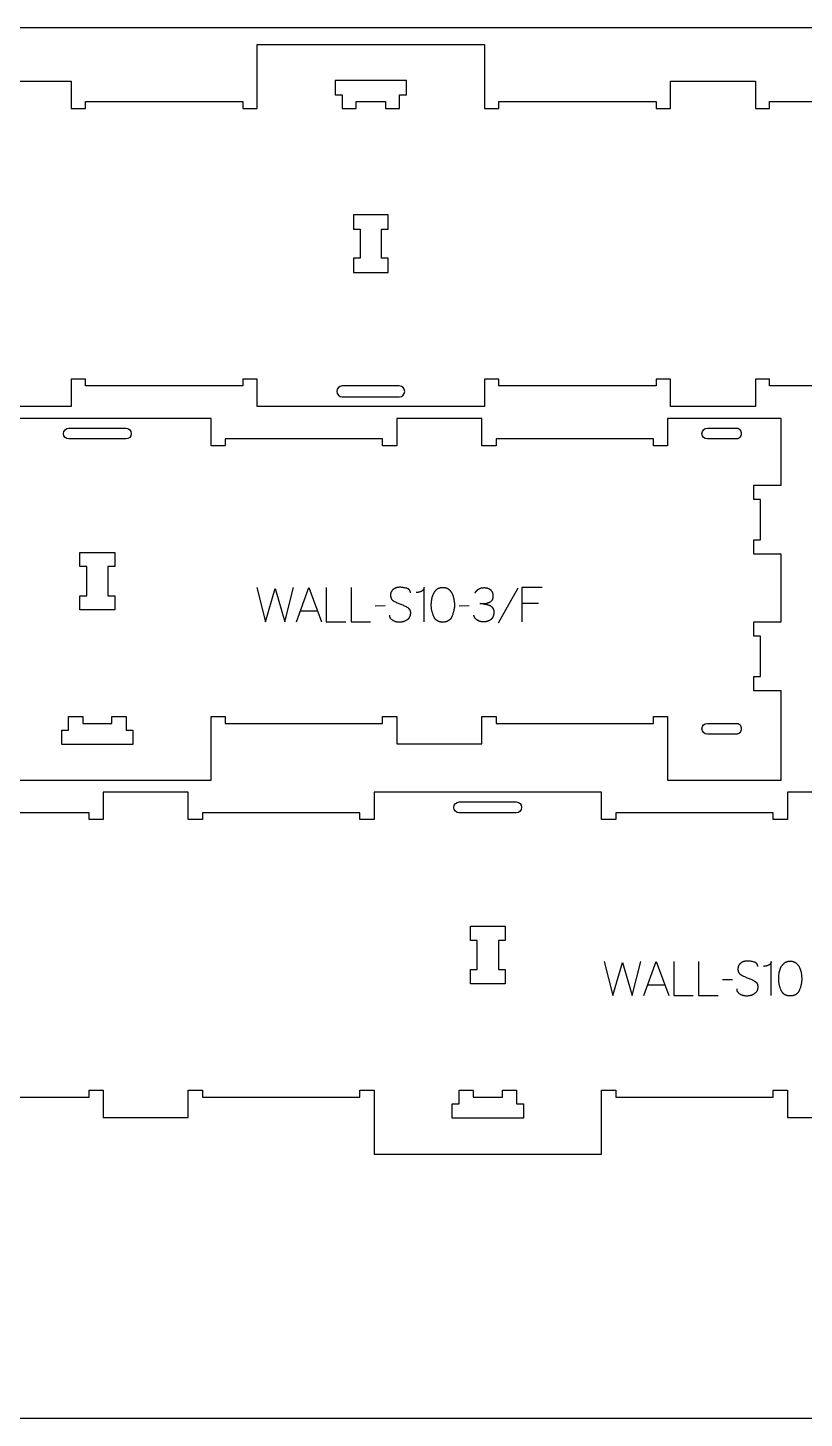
# Model space of a CAD drawing. Extents: x -13885 to -10701, y -10461 to -4867.
# Drawn here: x -13204 to -12523, y -8111 to -6891 of the extents above; entities that cross this region are included whole.
import ezdxf

# ---------------------------------------------------------------- set-up
doc = ezdxf.new("R2010")
doc.units = 0
for name, color, linetype in [('0_SHEET_SPRUCEPLY_2440X122', 1, 'CONTINUOUS'), ('1_ANYTOOL_1MMDEEP_LABELS_S', 2, 'CONTINUOUS'), ('3_ANYTOOL_CUTTHROUGH_INSID', 4, 'CONTINUOUS'), ('4_ANYTOOL_CUTTHROUGH_OUTSI', 5, 'CONTINUOUS')]:
    doc.layers.add(name, color=color, linetype=linetype)

msp = doc.modelspace()

# ---------------------------------------------------------------- linework, layer by layer
at = {"layer": '0_SHEET_SPRUCEPLY_2440X122'}
msp.add_lwpolyline([(-13513.1, -6891.2), (-13513.1, -8111.2), (-11073.1, -8111.2), (-11073.1, -6891.2)], close=True, dxfattribs=at)
at = {"layer": '1_ANYTOOL_1MMDEEP_LABELS_S'}
for points in [[(-13003, -7382.4), (-12995.3, -7412.4), (-12986.9, -7383.3), (-12978.4, -7412.4), (-12970.9, -7382.4)], [(-12968.3, -7412.4), (-12957.4, -7382.4), (-12946.4, -7412.4)], [(-12942.1, -7382.4), (-12942.1, -7412.4), (-12925, -7412.4)], [(-12920.3, -7382.4), (-12920.3, -7412.4), (-12903.2, -7412.4)], [(-12868.3, -7387), (-12868.3, -7386.8), (-12868.3, -7386.7), (-12868.3, -7386.6), (-12868.3, -7386.6), (-12868.3, -7386.5), (-12868.3, -7386.4), (-12868.3, -7386.3), (-12868.4, -7386.2), (-12868.4, -7386.1), (-12868.4, -7386), (-12868.4, -7386), (-12868.4, -7385.9), (-12868.5, -7385.8), (-12868.5, -7385.7), (-12868.5, -7385.6), (-12868.5, -7385.6), (-12868.6, -7385.5), (-12868.6, -7385.4), (-12868.6, -7385.3), (-12868.6, -7385.2), (-12868.7, -7385.2), (-12868.7, -7385.1), (-12868.8, -7385), (-12868.8, -7385), (-12868.8, -7384.9), (-12868.9, -7384.8), (-12868.9, -7384.8), (-12869, -7384.7), (-12869, -7384.6), (-12869.1, -7384.6), (-12869.1, -7384.5), (-12869.2, -7384.4), (-12869.2, -7384.4), (-12869.3, -7384.3), (-12869.3, -7384.3), (-12869.4, -7384.2), (-12869.4, -7384.1), (-12869.5, -7384.1), (-12869.6, -7384), (-12869.6, -7384), (-12869.7, -7383.9), (-12869.8, -7383.9), (-12869.8, -7383.8), (-12869.9, -7383.8), (-12870, -7383.7), (-12870.1, -7383.7), (-12870.1, -7383.6), (-12870.2, -7383.6), (-12870.3, -7383.5), (-12870.4, -7383.5), (-12870.5, -7383.5), (-12870.6, -7383.4), (-12870.8, -7383.3), (-12871, -7383.2), (-12871.2, -7383.2), (-12871.4, -7383.1), (-12871.6, -7383), (-12872.4, -7382.8), (-12873.2, -7382.6), (-12874, -7382.5), (-12874.7, -7382.3), (-12875.1, -7382.3), (-12875.5, -7382.2), (-12875.9, -7382.2), (-12876.2, -7382.2), (-12876.6, -7382.1), (-12877, -7382.1), (-12877.3, -7382.1), (-12877.7, -7382.1), (-12877.9, -7382.1), (-12878.1, -7382.1), (-12878.3, -7382.1), (-12878.5, -7382.1), (-12878.6, -7382.1), (-12878.8, -7382.2), (-12879, -7382.2), (-12879.2, -7382.2), (-12879.4, -7382.2), (-12879.6, -7382.3), (-12879.8, -7382.3), (-12879.9, -7382.3), (-12880.1, -7382.4), (-12880.3, -7382.4), (-12880.5, -7382.5), (-12880.6, -7382.5), (-12880.8, -7382.6), (-12881, -7382.7), (-12881.2, -7382.7), (-12881.3, -7382.8), (-12881.5, -7382.9), (-12881.7, -7383), (-12881.8, -7383), (-12882, -7383.1), (-12882.2, -7383.2), (-12882.3, -7383.3), (-12882.5, -7383.4), (-12882.7, -7383.5), (-12882.8, -7383.6), (-12883, -7383.7), (-12883.1, -7383.8), (-12883.3, -7383.9), (-12883.4, -7384), (-12883.6, -7384.1), (-12883.7, -7384.3), (-12883.9, -7384.4), (-12884, -7384.5), (-12884.1, -7384.7), (-12884.3, -7384.8), (-12884.4, -7384.9), (-12884.5, -7385.1), (-12884.6, -7385.2), (-12884.7, -7385.4), (-12884.8, -7385.5), (-12884.9, -7385.7), (-12885, -7385.8), (-12885.1, -7386), (-12885.2, -7386.1), (-12885.2, -7386.3), (-12885.3, -7386.5), (-12885.4, -7386.6), (-12885.4, -7386.8), (-12885.5, -7387), (-12885.5, -7387.2), (-12885.6, -7387.3), (-12885.6, -7387.5), (-12885.7, -7387.7), (-12885.7, -7387.9), (-12885.7, -7388.1), (-12885.7, -7388.3), (-12885.8, -7388.5), (-12885.8, -7388.7), (-12885.8, -7388.9), (-12885.8, -7389.1), (-12885.8, -7389.3), (-12885.8, -7389.5), (-12885.8, -7389.8), (-12885.7, -7390), (-12885.7, -7390.2), (-12885.7, -7390.4), (-12885.6, -7390.5), (-12885.6, -7390.7), (-12885.6, -7390.9), (-12885.5, -7391.1), (-12885.4, -7391.3), (-12885.4, -7391.5), (-12885.3, -7391.5), (-12885.3, -7391.6), (-12885.3, -7391.7), (-12885.2, -7391.8), (-12885.2, -7391.9), (-12885.2, -7392), (-12885.1, -7392), (-12885.1, -7392.1), (-12885, -7392.2), (-12885, -7392.3), (-12884.9, -7392.4), (-12884.9, -7392.4), (-12884.8, -7392.5), (-12884.8, -7392.6), (-12884.7, -7392.7), (-12884.7, -7392.7), (-12884.6, -7392.8), (-12884.6, -7392.9), (-12884.5, -7392.9), (-12884.4, -7393), (-12884.4, -7393.1), (-12884.3, -7393.1), (-12884.3, -7393.2), (-12884.2, -7393.3), (-12884.1, -7393.4), (-12883.9, -7393.5), (-12883.8, -7393.6), (-12883.6, -7393.8), (-12883.5, -7393.9), (-12883.3, -7394), (-12883.1, -7394.1), (-12883, -7394.2), (-12882.2, -7394.6), (-12881.5, -7394.9), (-12880.8, -7395.3), (-12880, -7395.7), (-12879.2, -7396), (-12878.4, -7396.4), (-12877.6, -7396.7), (-12876.8, -7397), (-12876, -7397.3), (-12875.1, -7397.6), (-12874.4, -7398), (-12873.6, -7398.3), (-12872.9, -7398.7), (-12872.1, -7399.1), (-12871.4, -7399.5), (-12870.7, -7399.9), (-12870.6, -7400), (-12870.4, -7400.1), (-12870.3, -7400.3), (-12870.2, -7400.3), (-12870.1, -7400.4), (-12870, -7400.4), (-12870, -7400.5), (-12869.9, -7400.6), (-12869.8, -7400.6), (-12869.8, -7400.7), (-12869.7, -7400.8), (-12869.6, -7400.8), (-12869.6, -7400.9), (-12869.5, -7401), (-12869.5, -7401), (-12869.4, -7401.1), (-12869.3, -7401.2), (-12869.3, -7401.3), (-12869.2, -7401.3), (-12869.2, -7401.4), (-12869.1, -7401.5), (-12869.1, -7401.6), (-12869, -7401.6), (-12869, -7401.7), (-12868.9, -7401.8), (-12868.9, -7401.9), (-12868.9, -7402), (-12868.8, -7402.1), (-12868.8, -7402.1), (-12868.7, -7402.2), (-12868.7, -7402.3), (-12868.7, -7402.4), (-12868.6, -7402.5), (-12868.6, -7402.6), (-12868.6, -7402.7), (-12868.6, -7402.8), (-12868.5, -7402.9), (-12868.5, -7403), (-12868.4, -7403.2), (-12868.4, -7403.4), (-12868.4, -7403.6), (-12868.3, -7403.8), (-12868.3, -7404), (-12868.3, -7404.2), (-12868.3, -7404.5), (-12868.3, -7404.7), (-12868.3, -7404.9), (-12868.3, -7405.1), (-12868.3, -7405.4), (-12868.4, -7405.6), (-12868.4, -7405.8), (-12868.4, -7406), (-12868.5, -7406.3), (-12868.5, -7406.5), (-12868.5, -7406.7), (-12868.6, -7406.9), (-12868.6, -7407.1), (-12868.7, -7407.3), (-12868.8, -7407.5), (-12868.8, -7407.7), (-12868.9, -7407.9), (-12869, -7408.1), (-12869.1, -7408.3), (-12869.2, -7408.4), (-12869.3, -7408.6), (-12869.4, -7408.8), (-12869.5, -7409), (-12869.6, -7409.1), (-12869.7, -7409.3), (-12869.8, -7409.4), (-12870, -7409.6), (-12870.1, -7409.7), (-12870.2, -7409.9), (-12870.4, -7410), (-12870.5, -7410.2), (-12870.7, -7410.3), (-12870.8, -7410.4), (-12871, -7410.6), (-12871.2, -7410.7), (-12871.3, -7410.8), (-12871.5, -7410.9), (-12871.9, -7411.1), (-12872.2, -7411.3), (-12872.6, -7411.5), (-12873, -7411.7), (-12873.3, -7411.9), (-12873.7, -7412), (-12873.9, -7412.1), (-12874.1, -7412.2), (-12874.3, -7412.2), (-12874.5, -7412.3), (-12874.7, -7412.3), (-12874.9, -7412.4), (-12875.1, -7412.4), (-12875.3, -7412.5), (-12875.5, -7412.5), (-12875.7, -7412.6), (-12875.9, -7412.6), (-12876.1, -7412.6), (-12876.3, -7412.7), (-12876.5, -7412.7), (-12876.9, -7412.7), (-12877.3, -7412.8), (-12877.7, -7412.8), (-12878.1, -7412.8), (-12878.5, -7412.8), (-12878.9, -7412.7), (-12879.3, -7412.7), (-12879.7, -7412.6), (-12880.1, -7412.6), (-12880.5, -7412.5), (-12880.9, -7412.4), (-12881.3, -7412.3), (-12881.6, -7412.2), (-12882, -7412.1), (-12882.4, -7411.9), (-12882.7, -7411.8), (-12883.1, -7411.6), (-12883.4, -7411.4), (-12883.8, -7411.2), (-12883.9, -7411.1), (-12884.1, -7411), (-12884.3, -7410.9), (-12884.4, -7410.8), (-12884.6, -7410.7), (-12884.7, -7410.6), (-12884.8, -7410.5), (-12885, -7410.3), (-12885.1, -7410.2), (-12885.2, -7410.1), (-12885.3, -7410), (-12885.4, -7409.8), (-12885.5, -7409.8), (-12885.5, -7409.7), (-12885.6, -7409.6), (-12885.6, -7409.6), (-12885.7, -7409.5), (-12885.7, -7409.4), (-12885.8, -7409.3), (-12885.8, -7409.3), (-12885.9, -7409.2), (-12885.9, -7409.1), (-12885.9, -7409.1), (-12886, -7409), (-12886, -7408.9), (-12886.1, -7408.8), (-12886.1, -7408.7), (-12886.1, -7408.7), (-12886.2, -7408.6), (-12886.2, -7408.5), (-12886.2, -7408.4), (-12886.2, -7408.3), (-12886.3, -7408.2), (-12886.3, -7408), (-12886.4, -7407.8), (-12886.4, -7407.7), (-12886.4, -7407.5), (-12886.5, -7407.3), (-12886.5, -7407.1), (-12886.5, -7406.9), (-12886.5, -7406.8), (-12886.5, -7406.6)], [(-12856.4, -7412.4), (-12856.4, -7382.4), (-12856.4, -7382.5), (-12856.5, -7382.7), (-12856.5, -7382.8), (-12856.5, -7383), (-12856.6, -7383.1), (-12856.6, -7383.3), (-12856.6, -7383.4), (-12856.7, -7383.5), (-12856.8, -7383.6), (-12856.8, -7383.8), (-12856.8, -7383.8), (-12856.9, -7383.9), (-12856.9, -7384), (-12856.9, -7384), (-12857, -7384.1), (-12857, -7384.1), (-12857, -7384.2), (-12857.1, -7384.2), (-12857.1, -7384.3), (-12857.1, -7384.4), (-12857.2, -7384.4), (-12857.2, -7384.5), (-12857.3, -7384.5), (-12857.3, -7384.6), (-12857.4, -7384.6), (-12857.4, -7384.7), (-12857.4, -7384.7), (-12857.5, -7384.8), (-12857.5, -7384.8), (-12857.6, -7384.9), (-12857.6, -7384.9), (-12857.7, -7385), (-12857.8, -7385.1), (-12857.9, -7385.1), (-12858, -7385.2), (-12858.1, -7385.3), (-12858.2, -7385.4), (-12858.4, -7385.5), (-12858.5, -7385.5), (-12858.6, -7385.6), (-12858.8, -7385.7), (-12858.9, -7385.7), (-12859, -7385.8), (-12859.3, -7385.9), (-12859.6, -7386), (-12859.9, -7386.1), (-12860.2, -7386.2), (-12860.5, -7386.3), (-12860.7, -7386.4), (-12861, -7386.5), (-12861.3, -7386.5), (-12861.6, -7386.6), (-12861.8, -7386.6), (-12862.1, -7386.7), (-12862.4, -7386.7), (-12862.6, -7386.7), (-12862.9, -7386.7), (-12863.1, -7386.8), (-12863.4, -7386.8)], [(-12811.7, -7387.4), (-12811.6, -7387.1), (-12811.4, -7386.8), (-12811.2, -7386.5), (-12811.1, -7386.2), (-12810.9, -7385.9), (-12810.7, -7385.7), (-12810.5, -7385.4), (-12810.4, -7385.3), (-12810.3, -7385.2), (-12810.2, -7385.1), (-12810.1, -7385), (-12810, -7384.9), (-12809.9, -7384.8), (-12809.7, -7384.7), (-12809.6, -7384.6), (-12809.5, -7384.5), (-12809.4, -7384.4), (-12809.3, -7384.3), (-12809.2, -7384.2), (-12809.1, -7384.1), (-12808.9, -7384), (-12808.8, -7383.9), (-12808.7, -7383.8), (-12808.6, -7383.7), (-12808.4, -7383.7), (-12808.3, -7383.6), (-12808.2, -7383.5), (-12808, -7383.4), (-12807.9, -7383.4), (-12807.8, -7383.3), (-12807.6, -7383.2), (-12807.5, -7383.2), (-12807.4, -7383.1), (-12807.2, -7383.1), (-12807.1, -7383), (-12806.9, -7383), (-12806.8, -7382.9), (-12806.6, -7382.9), (-12806.5, -7382.8), (-12806.2, -7382.7), (-12805.9, -7382.7), (-12805.6, -7382.6), (-12805.2, -7382.6), (-12804.9, -7382.5), (-12804.6, -7382.5), (-12804.2, -7382.5), (-12803.9, -7382.4), (-12803.5, -7382.4), (-12803.3, -7382.4), (-12803.1, -7382.4), (-12802.9, -7382.5), (-12802.7, -7382.5), (-12802.5, -7382.5), (-12802.3, -7382.5), (-12802.1, -7382.5), (-12801.9, -7382.6), (-12801.7, -7382.6), (-12801.5, -7382.6), (-12801.4, -7382.7), (-12801.2, -7382.7), (-12801, -7382.7), (-12800.8, -7382.8), (-12800.6, -7382.8), (-12800.5, -7382.9), (-12800.3, -7383), (-12800.1, -7383), (-12800, -7383.1), (-12799.8, -7383.2), (-12799.6, -7383.2), (-12799.5, -7383.3), (-12799.3, -7383.4), (-12799.2, -7383.5), (-12799, -7383.6), (-12798.9, -7383.7), (-12798.7, -7383.8), (-12798.6, -7383.9), (-12798.4, -7384), (-12798.3, -7384.1), (-12798.2, -7384.2), (-12798, -7384.3), (-12797.9, -7384.4), (-12797.8, -7384.6), (-12797.7, -7384.7), (-12797.5, -7384.8), (-12797.4, -7384.9), (-12797.3, -7385.1), (-12797.2, -7385.2), (-12797.1, -7385.4), (-12797, -7385.5), (-12796.9, -7385.7), (-12796.8, -7385.8), (-12796.7, -7386), (-12796.7, -7386.1), (-12796.6, -7386.3), (-12796.5, -7386.4), (-12796.4, -7386.6), (-12796.4, -7386.8), (-12796.3, -7386.9), (-12796.3, -7387.1), (-12796.2, -7387.3), (-12796.2, -7387.5), (-12796.1, -7387.7), (-12796.1, -7387.9), (-12796.1, -7388), (-12796, -7388.2), (-12796, -7388.4), (-12796, -7388.6), (-12796, -7388.8), (-12796, -7389), (-12796, -7389.3), (-12796, -7389.5), (-12796, -7390), (-12796, -7390.4), (-12796, -7390.7), (-12796, -7391), (-12796.1, -7391.3), (-12796.1, -7391.4), (-12796.1, -7391.6), (-12796.1, -7391.7), (-12796.2, -7391.9), (-12796.2, -7392), (-12796.2, -7392.1), (-12796.3, -7392.3), (-12796.3, -7392.4), (-12796.4, -7392.5), (-12796.4, -7392.6), (-12796.4, -7392.8), (-12796.5, -7392.9), (-12796.5, -7393), (-12796.6, -7393.1), (-12796.7, -7393.2), (-12796.7, -7393.3), (-12796.8, -7393.4), (-12796.8, -7393.5), (-12796.9, -7393.6), (-12797, -7393.7), (-12797, -7393.8), (-12797.1, -7393.9), (-12797.3, -7394.1), (-12797.4, -7394.3), (-12797.6, -7394.4), (-12797.7, -7394.6), (-12797.8, -7394.7), (-12797.9, -7394.7), (-12798, -7394.8), (-12798.1, -7394.9), (-12798.1, -7395), (-12798.2, -7395), (-12798.3, -7395.1), (-12798.4, -7395.2), (-12798.5, -7395.2), (-12798.6, -7395.3), (-12798.7, -7395.3), (-12798.8, -7395.4), (-12798.9, -7395.5), (-12799, -7395.5), (-12799.1, -7395.6), (-12799.2, -7395.6), (-12799.3, -7395.7), (-12799.4, -7395.7), (-12799.5, -7395.8), (-12799.6, -7395.8), (-12799.7, -7395.9), (-12799.8, -7395.9), (-12800, -7396), (-12800.2, -7396.1), (-12800.4, -7396.1), (-12800.6, -7396.2), (-12800.9, -7396.2), (-12801.1, -7396.3), (-12801.3, -7396.3), (-12801.5, -7396.4), (-12801.8, -7396.4), (-12802, -7396.5), (-12802.2, -7396.5), (-12802.5, -7396.5), (-12802.7, -7396.6), (-12802.9, -7396.6), (-12803.2, -7396.6), (-12803.4, -7396.6), (-12803.7, -7396.6), (-12807.4, -7396.7)], [(-12774.2, -7382.9), (-12791.4, -7413.7)], [(-12752.9, -7382.4), (-12770.6, -7382.4), (-12770.6, -7412.4)], [(-12964.9, -7402.9), (-12949.9, -7402.9)], [(-12890.5, -7398.5), (-12899.3, -7398.6)], [(-12816.7, -7398.5), (-12825.5, -7398.6)], [(-12804.6, -7396.7), (-12804.2, -7396.7), (-12803.7, -7396.7), (-12803.3, -7396.8), (-12802.9, -7396.8), (-12802.5, -7396.9), (-12802.1, -7397), (-12801.6, -7397.1), (-12801.2, -7397.2), (-12800.8, -7397.3), (-12800.4, -7397.4), (-12800, -7397.6), (-12799.6, -7397.7), (-12799.3, -7397.9), (-12798.9, -7398), (-12798.5, -7398.2), (-12798.1, -7398.4), (-12798, -7398.5), (-12797.8, -7398.6), (-12797.7, -7398.7), (-12797.6, -7398.7), (-12797.5, -7398.8), (-12797.4, -7398.8), (-12797.4, -7398.9), (-12797.3, -7398.9), (-12797.2, -7399), (-12797.1, -7399.1), (-12797.1, -7399.1), (-12797, -7399.2), (-12796.9, -7399.3), (-12796.8, -7399.3), (-12796.8, -7399.4), (-12796.7, -7399.5), (-12796.6, -7399.5), (-12796.6, -7399.6), (-12796.5, -7399.7), (-12796.5, -7399.8), (-12796.4, -7399.8), (-12796.3, -7399.9), (-12796.3, -7400), (-12796.2, -7400.1), (-12796.2, -7400.2), (-12796.1, -7400.2), (-12796.1, -7400.3), (-12796, -7400.4), (-12796, -7400.5), (-12795.9, -7400.6), (-12795.9, -7400.7), (-12795.8, -7400.8), (-12795.8, -7400.8), (-12795.7, -7400.9), (-12795.7, -7401), (-12795.7, -7401.1), (-12795.6, -7401.3), (-12795.5, -7401.5), (-12795.5, -7401.7), (-12795.4, -7401.9), (-12795.4, -7402.1), (-12795.3, -7402.3), (-12795.3, -7402.6), (-12795.3, -7402.8), (-12795.2, -7403), (-12795.2, -7403.3), (-12795.2, -7403.5), (-12795.2, -7403.7), (-12795.2, -7404), (-12795.2, -7404.3), (-12795.2, -7404.5), (-12795.2, -7404.8), (-12795.2, -7405.1), (-12795.2, -7405.3), (-12795.3, -7405.6), (-12795.3, -7405.8), (-12795.3, -7406.1), (-12795.4, -7406.3), (-12795.4, -7406.6), (-12795.5, -7406.8), (-12795.5, -7407), (-12795.6, -7407.2), (-12795.7, -7407.4), (-12795.7, -7407.7), (-12795.8, -7407.9), (-12795.9, -7408.1), (-12796, -7408.3), (-12796.1, -7408.4), (-12796.2, -7408.6), (-12796.2, -7408.8), (-12796.4, -7409), (-12796.5, -7409.2), (-12796.6, -7409.3), (-12796.7, -7409.5), (-12796.8, -7409.6), (-12796.9, -7409.8), (-12797, -7409.9), (-12797.1, -7409.9), (-12797.2, -7410), (-12797.2, -7410.1), (-12797.3, -7410.1), (-12797.4, -7410.2), (-12797.4, -7410.3), (-12797.5, -7410.3), (-12797.7, -7410.5), (-12797.8, -7410.6), (-12798, -7410.7), (-12798.1, -7410.8), (-12798.3, -7410.9), (-12798.5, -7411), (-12798.7, -7411.1), (-12798.8, -7411.2), (-12799, -7411.3), (-12799.2, -7411.4), (-12799.4, -7411.5), (-12799.6, -7411.6), (-12799.8, -7411.7), (-12800, -7411.7), (-12800.2, -7411.8), (-12800.4, -7411.9), (-12800.6, -7411.9), (-12800.8, -7412), (-12801, -7412.1), (-12801.3, -7412.1), (-12801.5, -7412.2), (-12801.7, -7412.2), (-12801.9, -7412.2), (-12802.2, -7412.3), (-12802.4, -7412.3), (-12802.9, -7412.4), (-12803.4, -7412.4), (-12803.9, -7412.4), (-12804.4, -7412.4), (-12804.8, -7412.4), (-12805.2, -7412.4), (-12805.6, -7412.4), (-12805.9, -7412.3), (-12806.3, -7412.3), (-12806.4, -7412.3), (-12806.6, -7412.2), (-12806.8, -7412.2), (-12806.9, -7412.2), (-12807.1, -7412.1), (-12807.3, -7412.1), (-12807.4, -7412), (-12807.6, -7412), (-12807.8, -7411.9), (-12807.9, -7411.9), (-12808.1, -7411.8), (-12808.2, -7411.8), (-12808.4, -7411.7), (-12808.5, -7411.6), (-12808.7, -7411.6), (-12808.8, -7411.5), (-12808.9, -7411.4), (-12809.1, -7411.3), (-12809.2, -7411.3), (-12809.4, -7411.2), (-12809.5, -7411.1), (-12809.6, -7411), (-12809.8, -7410.9), (-12809.9, -7410.8), (-12810, -7410.7), (-12810.1, -7410.6), (-12810.3, -7410.5), (-12810.4, -7410.4), (-12810.5, -7410.3), (-12810.6, -7410.2), (-12810.7, -7410.1), (-12810.8, -7410), (-12810.9, -7409.9), (-12811.1, -7409.7), (-12811.2, -7409.6), (-12811.3, -7409.5), (-12811.4, -7409.4), (-12811.5, -7409.2), (-12811.6, -7409.1), (-12811.7, -7409), (-12811.8, -7408.8), (-12811.9, -7408.7), (-12812, -7408.5), (-12812, -7408.4), (-12812.2, -7408.1), (-12812.4, -7407.8), (-12812.5, -7407.4), (-12812.7, -7407.1), (-12812.8, -7406.7)], [(-12756.1, -7396.4), (-12770.6, -7396.4)], [(-12563.6, -7715), (-12563.6, -7714.8), (-12563.6, -7714.7), (-12563.6, -7714.7), (-12563.6, -7714.6), (-12563.7, -7714.5), (-12563.7, -7714.4), (-12563.7, -7714.3), (-12563.7, -7714.2), (-12563.7, -7714.1), (-12563.7, -7714), (-12563.7, -7714), (-12563.8, -7713.9), (-12563.8, -7713.8), (-12563.8, -7713.7), (-12563.8, -7713.6), (-12563.9, -7713.6), (-12563.9, -7713.5), (-12563.9, -7713.4), (-12563.9, -7713.3), (-12564, -7713.3), (-12564, -7713.2), (-12564.1, -7713.1), (-12564.1, -7713), (-12564.1, -7713), (-12564.2, -7712.9), (-12564.2, -7712.8), (-12564.3, -7712.8), (-12564.3, -7712.7), (-12564.3, -7712.6), (-12564.4, -7712.6), (-12564.4, -7712.5), (-12564.5, -7712.5), (-12564.6, -7712.4), (-12564.6, -7712.3), (-12564.7, -7712.3), (-12564.7, -7712.2), (-12564.8, -7712.2), (-12564.8, -7712.1), (-12564.9, -7712), (-12565, -7712), (-12565, -7711.9), (-12565.1, -7711.9), (-12565.2, -7711.8), (-12565.2, -7711.8), (-12565.3, -7711.7), (-12565.4, -7711.7), (-12565.5, -7711.6), (-12565.6, -7711.6), (-12565.6, -7711.6), (-12565.7, -7711.5), (-12565.8, -7711.5), (-12566, -7711.4), (-12566.1, -7711.3), (-12566.3, -7711.2), (-12566.5, -7711.2), (-12566.7, -7711.1), (-12566.9, -7711), (-12567.7, -7710.8), (-12568.5, -7710.6), (-12569.3, -7710.5), (-12570.1, -7710.3), (-12570.5, -7710.3), (-12570.8, -7710.2), (-12571.2, -7710.2), (-12571.6, -7710.2), (-12571.9, -7710.1), (-12572.3, -7710.1), (-12572.7, -7710.1), (-12573, -7710.1), (-12573.2, -7710.1), (-12573.4, -7710.1), (-12573.6, -7710.1), (-12573.8, -7710.1), (-12574, -7710.1), (-12574.2, -7710.2), (-12574.4, -7710.2), (-12574.5, -7710.2), (-12574.7, -7710.2), (-12574.9, -7710.3), (-12575.1, -7710.3), (-12575.3, -7710.4), (-12575.5, -7710.4), (-12575.6, -7710.4), (-12575.8, -7710.5), (-12576, -7710.6), (-12576.2, -7710.6), (-12576.3, -7710.7), (-12576.5, -7710.7), (-12576.7, -7710.8), (-12576.8, -7710.9), (-12577, -7711), (-12577.2, -7711), (-12577.3, -7711.1), (-12577.5, -7711.2), (-12577.7, -7711.3), (-12577.8, -7711.4), (-12578, -7711.5), (-12578.2, -7711.6), (-12578.3, -7711.7), (-12578.5, -7711.8), (-12578.6, -7711.9), (-12578.8, -7712), (-12578.9, -7712.2), (-12579.1, -7712.3), (-12579.2, -7712.4), (-12579.3, -7712.5), (-12579.5, -7712.7), (-12579.6, -7712.8), (-12579.7, -7712.9), (-12579.8, -7713.1), (-12579.9, -7713.2), (-12580, -7713.4), (-12580.1, -7713.5), (-12580.2, -7713.7), (-12580.3, -7713.8), (-12580.4, -7714), (-12580.5, -7714.1), (-12580.6, -7714.3), (-12580.6, -7714.5), (-12580.7, -7714.6), (-12580.8, -7714.8), (-12580.8, -7715), (-12580.9, -7715.2), (-12580.9, -7715.3), (-12581, -7715.5), (-12581, -7715.7), (-12581, -7715.9), (-12581.1, -7716.1), (-12581.1, -7716.3), (-12581.1, -7716.5), (-12581.1, -7716.7), (-12581.1, -7716.9), (-12581.1, -7717.1), (-12581.1, -7717.3), (-12581.1, -7717.6), (-12581.1, -7717.8), (-12581.1, -7718), (-12581, -7718.2), (-12581, -7718.4), (-12581, -7718.6), (-12580.9, -7718.7), (-12580.9, -7718.9), (-12580.8, -7719.1), (-12580.8, -7719.3), (-12580.7, -7719.5), (-12580.7, -7719.6), (-12580.6, -7719.6), (-12580.6, -7719.7), (-12580.6, -7719.8), (-12580.5, -7719.9), (-12580.5, -7720), (-12580.5, -7720.1), (-12580.4, -7720.1), (-12580.4, -7720.2), (-12580.3, -7720.3), (-12580.3, -7720.4), (-12580.2, -7720.4), (-12580.2, -7720.5), (-12580.1, -7720.6), (-12580.1, -7720.7), (-12580, -7720.7), (-12580, -7720.8), (-12579.9, -7720.9), (-12579.8, -7720.9), (-12579.8, -7721), (-12579.7, -7721.1), (-12579.7, -7721.1), (-12579.6, -7721.2), (-12579.5, -7721.3), (-12579.4, -7721.4), (-12579.2, -7721.5), (-12579.1, -7721.6), (-12578.9, -7721.8), (-12578.8, -7721.9), (-12578.6, -7722), (-12578.5, -7722.1), (-12578.3, -7722.2), (-12577.6, -7722.6), (-12576.8, -7723), (-12576.1, -7723.3), (-12575.3, -7723.7), (-12574.5, -7724), (-12573.8, -7724.4), (-12572.9, -7724.7), (-12572.1, -7725), (-12571.3, -7725.3), (-12570.5, -7725.6), (-12569.7, -7726), (-12568.9, -7726.3), (-12568.2, -7726.7), (-12567.5, -7727.1), (-12566.8, -7727.5), (-12566.1, -7727.9), (-12565.9, -7728), (-12565.7, -7728.2), (-12565.6, -7728.3), (-12565.5, -7728.3), (-12565.4, -7728.4), (-12565.4, -7728.5), (-12565.3, -7728.5), (-12565.2, -7728.6), (-12565.2, -7728.6), (-12565.1, -7728.7), (-12565, -7728.8), (-12565, -7728.8), (-12564.9, -7728.9), (-12564.8, -7729), (-12564.8, -7729.1), (-12564.7, -7729.1), (-12564.7, -7729.2), (-12564.6, -7729.3), (-12564.6, -7729.3), (-12564.5, -7729.4), (-12564.5, -7729.5), (-12564.4, -7729.6), (-12564.4, -7729.7), (-12564.3, -7729.7), (-12564.3, -7729.8), (-12564.2, -7729.9), (-12564.2, -7730), (-12564.2, -7730.1), (-12564.1, -7730.1), (-12564.1, -7730.2), (-12564, -7730.3), (-12564, -7730.4), (-12564, -7730.5), (-12564, -7730.6), (-12563.9, -7730.7), (-12563.9, -7730.8), (-12563.9, -7730.9), (-12563.8, -7731), (-12563.8, -7731.2), (-12563.7, -7731.4), (-12563.7, -7731.6), (-12563.7, -7731.8), (-12563.7, -7732), (-12563.7, -7732.3), (-12563.6, -7732.5), (-12563.6, -7732.7), (-12563.6, -7732.9), (-12563.7, -7733.1), (-12563.7, -7733.4), (-12563.7, -7733.6), (-12563.7, -7733.8), (-12563.8, -7734.1), (-12563.8, -7734.3), (-12563.8, -7734.5), (-12563.9, -7734.7), (-12563.9, -7734.9), (-12564, -7735.1), (-12564, -7735.3), (-12564.1, -7735.5), (-12564.2, -7735.7), (-12564.3, -7735.9), (-12564.3, -7736.1), (-12564.4, -7736.3), (-12564.5, -7736.4), (-12564.6, -7736.6), (-12564.7, -7736.8), (-12564.8, -7737), (-12564.9, -7737.1), (-12565.1, -7737.3), (-12565.2, -7737.4), (-12565.3, -7737.6), (-12565.4, -7737.7), (-12565.6, -7737.9), (-12565.7, -7738), (-12565.9, -7738.2), (-12566, -7738.3), (-12566.2, -7738.4), (-12566.3, -7738.6), (-12566.5, -7738.7), (-12566.7, -7738.8), (-12566.8, -7738.9), (-12567.2, -7739.1), (-12567.6, -7739.4), (-12567.9, -7739.5), (-12568.3, -7739.7), (-12568.7, -7739.9), (-12569.1, -7740), (-12569.3, -7740.1), (-12569.4, -7740.2), (-12569.6, -7740.2), (-12569.8, -7740.3), (-12570, -7740.4), (-12570.2, -7740.4), (-12570.4, -7740.5), (-12570.6, -7740.5), (-12570.8, -7740.5), (-12571, -7740.6), (-12571.2, -7740.6), (-12571.4, -7740.7), (-12571.6, -7740.7), (-12571.8, -7740.7), (-12572.2, -7740.7), (-12572.6, -7740.8), (-12573, -7740.8), (-12573.4, -7740.8), (-12573.9, -7740.8), (-12574.3, -7740.7), (-12574.7, -7740.7), (-12575.1, -7740.7), (-12575.4, -7740.6), (-12575.8, -7740.5), (-12576.2, -7740.4), (-12576.6, -7740.3), (-12577, -7740.2), (-12577.3, -7740.1), (-12577.7, -7739.9), (-12578.1, -7739.8), (-12578.4, -7739.6), (-12578.8, -7739.4), (-12579.1, -7739.2), (-12579.3, -7739.1), (-12579.4, -7739), (-12579.6, -7738.9), (-12579.7, -7738.8), (-12579.9, -7738.7), (-12580, -7738.6), (-12580.2, -7738.5), (-12580.3, -7738.4), (-12580.4, -7738.2), (-12580.5, -7738.1), (-12580.7, -7738), (-12580.8, -7737.8), (-12580.8, -7737.8), (-12580.9, -7737.7), (-12580.9, -7737.6), (-12581, -7737.6), (-12581, -7737.5), (-12581.1, -7737.4), (-12581.1, -7737.4), (-12581.2, -7737.3), (-12581.2, -7737.2), (-12581.2, -7737.1), (-12581.3, -7737.1), (-12581.3, -7737), (-12581.4, -7736.9), (-12581.4, -7736.8), (-12581.4, -7736.8), (-12581.5, -7736.7), (-12581.5, -7736.6), (-12581.5, -7736.5), (-12581.5, -7736.4), (-12581.6, -7736.4), (-12581.6, -7736.2), (-12581.7, -7736), (-12581.7, -7735.9), (-12581.7, -7735.7), (-12581.8, -7735.5), (-12581.8, -7735.3), (-12581.8, -7735.1), (-12581.8, -7735), (-12581.8, -7734.8), (-12581.8, -7734.6)], [(-12698.4, -7710.4), (-12690.7, -7740.4), (-12682.2, -7711.3), (-12673.7, -7740.4), (-12666.2, -7710.4)], [(-12663.7, -7740.4), (-12652.8, -7710.4), (-12641.7, -7740.4)], [(-12637.4, -7710.4), (-12637.4, -7740.4), (-12620.3, -7740.4)], [(-12615.6, -7710.4), (-12615.6, -7740.4), (-12598.5, -7740.4)], [(-12551.8, -7740.4), (-12551.8, -7710.4), (-12551.8, -7710.6), (-12551.8, -7710.7), (-12551.8, -7710.8), (-12551.9, -7711), (-12551.9, -7711.1), (-12551.9, -7711.3), (-12552, -7711.4), (-12552, -7711.5), (-12552.1, -7711.7), (-12552.1, -7711.8), (-12552.2, -7711.8), (-12552.2, -7711.9), (-12552.2, -7712), (-12552.3, -7712), (-12552.3, -7712.1), (-12552.3, -7712.1), (-12552.4, -7712.2), (-12552.4, -7712.3), (-12552.4, -7712.3), (-12552.5, -7712.4), (-12552.5, -7712.4), (-12552.6, -7712.5), (-12552.6, -7712.5), (-12552.6, -7712.6), (-12552.7, -7712.6), (-12552.7, -7712.7), (-12552.8, -7712.7), (-12552.8, -7712.8), (-12552.9, -7712.8), (-12552.9, -7712.9), (-12553, -7712.9), (-12553, -7713), (-12553.1, -7713.1), (-12553.2, -7713.1), (-12553.3, -7713.2), (-12553.5, -7713.3), (-12553.6, -7713.4), (-12553.7, -7713.5), (-12553.8, -7713.5), (-12554, -7713.6), (-12554.1, -7713.7), (-12554.2, -7713.7), (-12554.4, -7713.8), (-12554.7, -7713.9), (-12554.9, -7714), (-12555.2, -7714.1), (-12555.5, -7714.2), (-12555.8, -7714.3), (-12556.1, -7714.4), (-12556.3, -7714.5), (-12556.6, -7714.5), (-12556.9, -7714.6), (-12557.2, -7714.6), (-12557.4, -7714.7), (-12557.7, -7714.7), (-12558, -7714.7), (-12558.2, -7714.8), (-12558.5, -7714.8), (-12558.7, -7714.8)], [(-12660.2, -7730.9), (-12645.3, -7730.9)], [(-12585.9, -7726.6), (-12594.7, -7726.6)]]:
    msp.add_lwpolyline(points, dxfattribs=at)
for points in [[(-12839.9, -7382.2), (-12839.6, -7382.2), (-12839.2, -7382.2), (-12839, -7382.2), (-12838.8, -7382.2), (-12838.7, -7382.3), (-12838.5, -7382.3), (-12838.3, -7382.3), (-12838.1, -7382.3), (-12838, -7382.4), (-12837.8, -7382.4), (-12837.7, -7382.4), (-12837.5, -7382.5), (-12837.3, -7382.5), (-12837.2, -7382.6), (-12837, -7382.6), (-12836.9, -7382.7), (-12836.7, -7382.7), (-12836.6, -7382.8), (-12836.4, -7382.8), (-12836.3, -7382.9), (-12836.1, -7383), (-12836, -7383), (-12835.9, -7383.1), (-12835.7, -7383.2), (-12835.6, -7383.3), (-12835.5, -7383.3), (-12835.3, -7383.4), (-12835.2, -7383.5), (-12835.1, -7383.6), (-12835, -7383.7), (-12834.7, -7383.9), (-12834.5, -7384.1), (-12834.2, -7384.3), (-12834, -7384.5), (-12833.8, -7384.7), (-12833.6, -7385), (-12833.4, -7385.2), (-12833.2, -7385.4), (-12833, -7385.7), (-12832.8, -7385.9), (-12832.6, -7386.2), (-12832.5, -7386.4), (-12832.3, -7386.7), (-12832.1, -7387), (-12832, -7387.3), (-12831.8, -7387.6), (-12831.7, -7387.9), (-12831.5, -7388.1), (-12831.4, -7388.4), (-12831.3, -7388.7), (-12831.2, -7389.1), (-12831.1, -7389.4), (-12830.9, -7389.7), (-12830.8, -7390), (-12830.7, -7390.3), (-12830.7, -7390.6), (-12830.6, -7391), (-12830.5, -7391.3), (-12830.4, -7391.6), (-12830.3, -7392), (-12830.2, -7392.6), (-12830.1, -7393.3), (-12830, -7394), (-12829.9, -7394.6), (-12829.9, -7395.3), (-12829.8, -7395.9), (-12829.8, -7396.6), (-12829.8, -7397.2), (-12829.8, -7397.8), (-12829.8, -7398.4), (-12829.8, -7399.1), (-12829.8, -7399.7), (-12829.9, -7400.3), (-12830, -7400.9), (-12830.1, -7401.5), (-12830.2, -7402.1), (-12830.3, -7402.8), (-12830.4, -7403.4), (-12830.6, -7404), (-12830.8, -7404.6), (-12831, -7405.2), (-12831.2, -7405.9), (-12831.4, -7406.5), (-12831.6, -7407.1), (-12831.9, -7407.7), (-12832, -7408), (-12832.2, -7408.3), (-12832.3, -7408.6), (-12832.4, -7408.7), (-12832.5, -7408.9), (-12832.6, -7409), (-12832.6, -7409.2), (-12832.7, -7409.3), (-12832.8, -7409.4), (-12832.9, -7409.5), (-12833, -7409.7), (-12833.1, -7409.8), (-12833.2, -7409.9), (-12833.3, -7410), (-12833.4, -7410.1), (-12833.5, -7410.2), (-12833.6, -7410.3), (-12833.7, -7410.4), (-12833.8, -7410.6), (-12833.9, -7410.7), (-12834, -7410.8), (-12834.1, -7410.8), (-12834.2, -7410.9), (-12834.4, -7411), (-12834.5, -7411.1), (-12834.6, -7411.2), (-12834.7, -7411.3), (-12834.8, -7411.4), (-12835, -7411.4), (-12835.1, -7411.5), (-12835.2, -7411.6), (-12835.3, -7411.7), (-12835.5, -7411.7), (-12835.6, -7411.8), (-12835.7, -7411.9), (-12835.9, -7411.9), (-12836, -7412), (-12836.2, -7412.1), (-12836.3, -7412.1), (-12836.4, -7412.2), (-12836.6, -7412.2), (-12836.7, -7412.3), (-12836.9, -7412.3), (-12837, -7412.3), (-12837.2, -7412.4), (-12837.5, -7412.5), (-12837.8, -7412.5), (-12838.2, -7412.6), (-12838.5, -7412.6), (-12838.8, -7412.6), (-12839.2, -7412.7), (-12839.6, -7412.7), (-12839.9, -7412.7), (-12840.3, -7412.7), (-12840.6, -7412.7), (-12841, -7412.6), (-12841.3, -7412.6), (-12841.7, -7412.6), (-12842, -7412.5), (-12842.3, -7412.5), (-12842.5, -7412.4), (-12842.6, -7412.4), (-12842.8, -7412.3), (-12842.9, -7412.3), (-12843.1, -7412.3), (-12843.2, -7412.2), (-12843.4, -7412.2), (-12843.5, -7412.1), (-12843.7, -7412), (-12843.8, -7412), (-12843.9, -7411.9), (-12844.1, -7411.9), (-12844.2, -7411.8), (-12844.3, -7411.7), (-12844.5, -7411.7), (-12844.6, -7411.6), (-12844.7, -7411.5), (-12844.9, -7411.4), (-12845, -7411.4), (-12845.1, -7411.3), (-12845.2, -7411.2), (-12845.3, -7411.1), (-12845.5, -7411), (-12845.6, -7410.9), (-12845.7, -7410.8), (-12845.8, -7410.7), (-12845.9, -7410.6), (-12846, -7410.5), (-12846.1, -7410.4), (-12846.2, -7410.3), (-12846.3, -7410.2), (-12846.4, -7410.1), (-12846.5, -7410), (-12846.6, -7409.9), (-12846.7, -7409.8), (-12846.8, -7409.6), (-12846.9, -7409.5), (-12847, -7409.4), (-12847.1, -7409.3), (-12847.1, -7409.1), (-12847.2, -7409), (-12847.3, -7408.9), (-12847.4, -7408.7), (-12847.5, -7408.6), (-12847.6, -7408.3), (-12847.8, -7408), (-12847.9, -7407.7), (-12848.1, -7407.1), (-12848.4, -7406.4), (-12848.6, -7405.8), (-12848.8, -7405.2), (-12849, -7404.6), (-12849.2, -7403.9), (-12849.3, -7403.3), (-12849.5, -7402.7), (-12849.6, -7402.1), (-12849.7, -7401.5), (-12849.8, -7400.8), (-12849.9, -7400.2), (-12849.9, -7399.6), (-12850, -7399), (-12850, -7398.4), (-12850, -7397.8), (-12850, -7397.2), (-12850, -7396.5), (-12849.9, -7395.9), (-12849.9, -7395.3), (-12849.8, -7394.6), (-12849.7, -7393.9), (-12849.6, -7393.3), (-12849.5, -7392.6), (-12849.5, -7392.3), (-12849.4, -7391.9), (-12849.3, -7391.6), (-12849.3, -7391.2), (-12849.2, -7390.9), (-12849.1, -7390.6), (-12849, -7390.3), (-12848.9, -7390), (-12848.8, -7389.6), (-12848.7, -7389.3), (-12848.6, -7389), (-12848.5, -7388.7), (-12848.3, -7388.4), (-12848.2, -7388.1), (-12848.1, -7387.8), (-12847.9, -7387.5), (-12847.8, -7387.2), (-12847.6, -7387), (-12847.5, -7386.7), (-12847.3, -7386.4), (-12847.1, -7386.2), (-12847, -7385.9), (-12846.8, -7385.7), (-12846.6, -7385.4), (-12846.4, -7385.2), (-12846.2, -7385), (-12846, -7384.7), (-12845.8, -7384.5), (-12845.5, -7384.3), (-12845.3, -7384.1), (-12845.1, -7383.9), (-12844.8, -7383.7), (-12844.7, -7383.6), (-12844.6, -7383.5), (-12844.5, -7383.4), (-12844.3, -7383.3), (-12844.2, -7383.3), (-12844.1, -7383.2), (-12843.9, -7383.1), (-12843.8, -7383), (-12843.7, -7383), (-12843.5, -7382.9), (-12843.4, -7382.8), (-12843.2, -7382.8), (-12843.1, -7382.7), (-12842.9, -7382.7), (-12842.8, -7382.6), (-12842.6, -7382.6), (-12842.5, -7382.5), (-12842.3, -7382.5), (-12842.2, -7382.4), (-12842, -7382.4), (-12841.8, -7382.4), (-12841.7, -7382.3), (-12841.5, -7382.3), (-12841.3, -7382.3), (-12841.2, -7382.3), (-12841, -7382.2), (-12840.8, -7382.2), (-12840.6, -7382.2), (-12840.3, -7382.2)], [(-12535.3, -7710.2), (-12534.9, -7710.2), (-12534.5, -7710.2), (-12534.3, -7710.2), (-12534.2, -7710.2), (-12534, -7710.3), (-12533.8, -7710.3), (-12533.7, -7710.3), (-12533.5, -7710.3), (-12533.3, -7710.4), (-12533.2, -7710.4), (-12533, -7710.4), (-12532.8, -7710.5), (-12532.7, -7710.5), (-12532.5, -7710.6), (-12532.4, -7710.6), (-12532.2, -7710.7), (-12532.1, -7710.7), (-12531.9, -7710.8), (-12531.8, -7710.8), (-12531.6, -7710.9), (-12531.5, -7711), (-12531.3, -7711), (-12531.2, -7711.1), (-12531.1, -7711.2), (-12530.9, -7711.3), (-12530.8, -7711.4), (-12530.7, -7711.4), (-12530.5, -7711.5), (-12530.4, -7711.6), (-12530.3, -7711.7), (-12530, -7711.9), (-12529.8, -7712.1), (-12529.6, -7712.3), (-12529.4, -7712.5), (-12529.1, -7712.7), (-12528.9, -7713), (-12528.7, -7713.2), (-12528.5, -7713.4), (-12528.3, -7713.7), (-12528.1, -7713.9), (-12528, -7714.2), (-12527.8, -7714.4), (-12527.6, -7714.7), (-12527.5, -7715), (-12527.3, -7715.3), (-12527.2, -7715.6), (-12527, -7715.9), (-12526.9, -7716.2), (-12526.7, -7716.5), (-12526.6, -7716.8), (-12526.5, -7717.1), (-12526.4, -7717.4), (-12526.3, -7717.7), (-12526.2, -7718), (-12526.1, -7718.3), (-12526, -7718.6), (-12525.9, -7719), (-12525.8, -7719.3), (-12525.7, -7719.6), (-12525.7, -7720), (-12525.6, -7720.6), (-12525.4, -7721.3), (-12525.4, -7722), (-12525.3, -7722.7), (-12525.2, -7723.3), (-12525.2, -7724), (-12525.1, -7724.6), (-12525.1, -7725.2), (-12525.1, -7725.8), (-12525.1, -7726.4), (-12525.1, -7727.1), (-12525.2, -7727.7), (-12525.2, -7728.3), (-12525.3, -7728.9), (-12525.4, -7729.5), (-12525.5, -7730.2), (-12525.6, -7730.8), (-12525.8, -7731.4), (-12525.9, -7732), (-12526.1, -7732.6), (-12526.3, -7733.2), (-12526.5, -7733.9), (-12526.7, -7734.5), (-12527, -7735.1), (-12527.2, -7735.7), (-12527.4, -7736), (-12527.5, -7736.3), (-12527.7, -7736.6), (-12527.7, -7736.8), (-12527.8, -7736.9), (-12527.9, -7737), (-12528, -7737.2), (-12528.1, -7737.3), (-12528.2, -7737.4), (-12528.2, -7737.5), (-12528.3, -7737.7), (-12528.4, -7737.8), (-12528.5, -7737.9), (-12528.6, -7738), (-12528.7, -7738.1), (-12528.8, -7738.2), (-12528.9, -7738.4), (-12529, -7738.5), (-12529.1, -7738.6), (-12529.2, -7738.7), (-12529.3, -7738.8), (-12529.5, -7738.9), (-12529.6, -7738.9), (-12529.7, -7739), (-12529.8, -7739.1), (-12529.9, -7739.2), (-12530, -7739.3), (-12530.2, -7739.4), (-12530.3, -7739.5), (-12530.4, -7739.5), (-12530.5, -7739.6), (-12530.7, -7739.7), (-12530.8, -7739.7), (-12530.9, -7739.8), (-12531.1, -7739.9), (-12531.2, -7739.9), (-12531.4, -7740), (-12531.5, -7740.1), (-12531.6, -7740.1), (-12531.8, -7740.2), (-12531.9, -7740.2), (-12532.1, -7740.3), (-12532.2, -7740.3), (-12532.4, -7740.4), (-12532.5, -7740.4), (-12532.9, -7740.5), (-12533.2, -7740.5), (-12533.5, -7740.6), (-12533.8, -7740.6), (-12534.2, -7740.7), (-12534.5, -7740.7), (-12534.9, -7740.7), (-12535.3, -7740.7), (-12535.6, -7740.7), (-12536, -7740.7), (-12536.3, -7740.7), (-12536.7, -7740.6), (-12537, -7740.6), (-12537.3, -7740.5), (-12537.6, -7740.5), (-12537.8, -7740.4), (-12538, -7740.4), (-12538.1, -7740.3), (-12538.3, -7740.3), (-12538.4, -7740.3), (-12538.6, -7740.2), (-12538.7, -7740.2), (-12538.8, -7740.1), (-12539, -7740.1), (-12539.1, -7740), (-12539.3, -7739.9), (-12539.4, -7739.9), (-12539.5, -7739.8), (-12539.7, -7739.7), (-12539.8, -7739.7), (-12539.9, -7739.6), (-12540.1, -7739.5), (-12540.2, -7739.4), (-12540.3, -7739.4), (-12540.4, -7739.3), (-12540.6, -7739.2), (-12540.7, -7739.1), (-12540.8, -7739), (-12540.9, -7738.9), (-12541, -7738.8), (-12541.1, -7738.7), (-12541.2, -7738.6), (-12541.3, -7738.5), (-12541.4, -7738.4), (-12541.5, -7738.3), (-12541.6, -7738.2), (-12541.7, -7738.1), (-12541.8, -7738), (-12541.9, -7737.9), (-12542, -7737.8), (-12542.1, -7737.6), (-12542.2, -7737.5), (-12542.3, -7737.4), (-12542.4, -7737.3), (-12542.5, -7737.1), (-12542.6, -7737), (-12542.6, -7736.9), (-12542.7, -7736.7), (-12542.8, -7736.6), (-12543, -7736.3), (-12543.1, -7736), (-12543.2, -7735.7), (-12543.5, -7735.1), (-12543.7, -7734.4), (-12543.9, -7733.8), (-12544.1, -7733.2), (-12544.3, -7732.6), (-12544.5, -7731.9), (-12544.7, -7731.3), (-12544.8, -7730.7), (-12544.9, -7730.1), (-12545, -7729.5), (-12545.1, -7728.9), (-12545.2, -7728.2), (-12545.3, -7727.6), (-12545.3, -7727), (-12545.3, -7726.4), (-12545.3, -7725.8), (-12545.3, -7725.2), (-12545.3, -7724.5), (-12545.3, -7723.9), (-12545.2, -7723.3), (-12545.2, -7722.6), (-12545.1, -7722), (-12545, -7721.3), (-12544.9, -7720.6), (-12544.8, -7720.3), (-12544.8, -7719.9), (-12544.7, -7719.6), (-12544.6, -7719.3), (-12544.5, -7718.9), (-12544.4, -7718.6), (-12544.3, -7718.3), (-12544.3, -7718), (-12544.1, -7717.7), (-12544, -7717.3), (-12543.9, -7717), (-12543.8, -7716.7), (-12543.7, -7716.4), (-12543.6, -7716.1), (-12543.4, -7715.8), (-12543.3, -7715.5), (-12543.1, -7715.3), (-12543, -7715), (-12542.8, -7714.7), (-12542.6, -7714.4), (-12542.5, -7714.2), (-12542.3, -7713.9), (-12542.1, -7713.7), (-12541.9, -7713.4), (-12541.7, -7713.2), (-12541.5, -7713), (-12541.3, -7712.7), (-12541.1, -7712.5), (-12540.9, -7712.3), (-12540.6, -7712.1), (-12540.4, -7711.9), (-12540.2, -7711.7), (-12540, -7711.6), (-12539.9, -7711.5), (-12539.8, -7711.4), (-12539.7, -7711.4), (-12539.5, -7711.3), (-12539.4, -7711.2), (-12539.3, -7711.1), (-12539.1, -7711), (-12539, -7711), (-12538.8, -7710.9), (-12538.7, -7710.8), (-12538.6, -7710.8), (-12538.4, -7710.7), (-12538.3, -7710.7), (-12538.1, -7710.6), (-12538, -7710.6), (-12537.8, -7710.5), (-12537.7, -7710.5), (-12537.5, -7710.4), (-12537.3, -7710.4), (-12537.2, -7710.4), (-12537, -7710.3), (-12536.8, -7710.3), (-12536.7, -7710.3), (-12536.5, -7710.3), (-12536.3, -7710.2), (-12536.2, -7710.2), (-12536, -7710.2), (-12535.6, -7710.2)]]:
    msp.add_lwpolyline(points, close=True, dxfattribs=at)
at = {"layer": '3_ANYTOOL_CUTTHROUGH_INSID', "color": 4}
for points in [[(-12890.3, -6956), (-12890.3, -6962), (-12877.8, -6962), (-12877.8, -6950), (-12871.8, -6950), (-12871.8, -6937.5), (-12934.3, -6937.5), (-12934.3, -6950), (-12928.3, -6950), (-12928.3, -6962), (-12915.8, -6962), (-12915.8, -6956)], [(-12912.3, -7067.9), (-12912.3, -7093.4), (-12918.3, -7093.4), (-12918.3, -7105.9), (-12887.8, -7105.9), (-12887.8, -7093.4), (-12893.8, -7093.4), (-12893.8, -7067.9), (-12887.8, -7067.9), (-12887.8, -7055.4), (-12918.3, -7055.4), (-12918.3, -7067.9)], [(-13152.2, -7389.5), (-13152.2, -7364), (-13158.2, -7364), (-13158.2, -7351.5), (-13127.7, -7351.5), (-13127.7, -7364), (-13133.7, -7364), (-13133.7, -7389.5), (-13127.7, -7389.5), (-13127.7, -7402), (-13158.2, -7402), (-13158.2, -7389.5)], [(-13130.2, -7501.5), (-13130.2, -7495.5), (-13117.7, -7495.5), (-13117.7, -7507.5), (-13111.7, -7507.5), (-13111.7, -7520), (-13174.2, -7520), (-13174.2, -7507.5), (-13168.2, -7507.5), (-13168.2, -7495.5), (-13155.7, -7495.5), (-13155.7, -7501.5)], [(-12809.7, -7717.5), (-12809.7, -7692), (-12815.7, -7692), (-12815.7, -7679.5), (-12785.2, -7679.5), (-12785.2, -7692), (-12791.2, -7692), (-12791.2, -7717.5), (-12785.2, -7717.5), (-12785.2, -7730), (-12815.7, -7730), (-12815.7, -7717.5)], [(-12787.7, -7829.5), (-12787.7, -7823.5), (-12775.2, -7823.5), (-12775.2, -7835.5), (-12769.2, -7835.5), (-12769.2, -7848), (-12831.7, -7848), (-12831.7, -7835.5), (-12825.7, -7835.5), (-12825.7, -7823.5), (-12813.2, -7823.5), (-12813.2, -7829.5)]]:
    msp.add_lwpolyline(points, close=True, dxfattribs=at)
for points in [[(-12928.1, -7215), (-12878.1, -7215, 1), (-12878.1, -7205.5), (-12928.1, -7205.5, 1)], [(-13167.9, -7242.5), (-13117.9, -7242.5, -1), (-13117.9, -7252), (-13167.9, -7252, -1)], [(-12607.9, -7242.5), (-12582.2, -7242.5), (-12582.1, -7242.5), (-12582, -7242.5), (-12581.9, -7242.5), (-12581.8, -7242.5), (-12581.7, -7242.5), (-12581.6, -7242.5), (-12581.5, -7242.5), (-12581.4, -7242.5), (-12581.3, -7242.6), (-12581.2, -7242.6), (-12581.1, -7242.6), (-12581, -7242.6), (-12580.9, -7242.7), (-12580.8, -7242.7), (-12580.7, -7242.8), (-12580.7, -7242.8), (-12580.6, -7242.9), (-12580.5, -7242.9), (-12580.4, -7243), (-12580.3, -7243), (-12580.2, -7243.1), (-12580.1, -7243.1), (-12580, -7243.2), (-12579.9, -7243.3), (-12579.8, -7243.3), (-12579.8, -7243.4), (-12579.7, -7243.5), (-12579.6, -7243.6), (-12579.5, -7243.6), (-12579.4, -7243.7), (-12579.4, -7243.8), (-12579.3, -7243.9), (-12579.2, -7244), (-12579.2, -7244.1), (-12579.1, -7244.2), (-12579, -7244.3), (-12579, -7244.3), (-12578.9, -7244.4), (-12578.9, -7244.5), (-12578.8, -7244.6), (-12578.8, -7244.7), (-12578.7, -7244.8), (-12578.7, -7245), (-12578.6, -7245.1), (-12578.6, -7245.2), (-12578.5, -7245.3), (-12578.5, -7245.4), (-12578.5, -7245.5), (-12578.4, -7245.6), (-12578.4, -7245.7), (-12578.4, -7245.8), (-12578.3, -7245.9), (-12578.3, -7246), (-12578.3, -7246.1), (-12578.3, -7246.2), (-12578.3, -7246.4), (-12578.2, -7246.5), (-12578.2, -7246.6), (-12578.2, -7246.7), (-12578.2, -7246.8), (-12578.2, -7246.9), (-12578.2, -7247), (-12578.2, -7247.1), (-12578.2, -7247.2), (-12578.2, -7247.3), (-12578.2, -7247.4), (-12578.2, -7247.5), (-12578.2, -7247.6), (-12578.2, -7247.7), (-12578.2, -7247.8), (-12578.2, -7247.9), (-12578.3, -7248.1), (-12578.3, -7248.2), (-12578.3, -7248.3), (-12578.3, -7248.4), (-12578.3, -7248.5), (-12578.4, -7248.6), (-12578.4, -7248.7), (-12578.4, -7248.8), (-12578.5, -7248.9), (-12578.5, -7249), (-12578.5, -7249.1), (-12578.6, -7249.2), (-12578.6, -7249.3), (-12578.7, -7249.5), (-12578.7, -7249.6), (-12578.8, -7249.7), (-12578.8, -7249.8), (-12578.9, -7249.9), (-12578.9, -7250), (-12579, -7250.1), (-12579, -7250.2), (-12579.1, -7250.2), (-12579.2, -7250.3), (-12579.2, -7250.4), (-12579.3, -7250.5), (-12579.4, -7250.6), (-12579.4, -7250.7), (-12579.5, -7250.8), (-12579.6, -7250.8), (-12579.7, -7250.9), (-12579.8, -7251), (-12579.8, -7251.1), (-12579.9, -7251.1), (-12580, -7251.2), (-12580.1, -7251.3), (-12580.2, -7251.3), (-12580.3, -7251.4), (-12580.4, -7251.4), (-12580.5, -7251.5), (-12580.6, -7251.6), (-12580.7, -7251.6), (-12580.7, -7251.6), (-12580.8, -7251.7), (-12580.9, -7251.7), (-12581, -7251.8), (-12581.1, -7251.8), (-12581.2, -7251.8), (-12581.3, -7251.8), (-12581.4, -7251.9), (-12581.5, -7251.9), (-12581.6, -7251.9), (-12581.7, -7251.9), (-12581.8, -7251.9), (-12581.9, -7251.9), (-12582, -7251.9), (-12582.1, -7252), (-12582.2, -7252), (-12607.9, -7252, -1)], [(-12607.9, -7511, -1), (-12607.9, -7501.5), (-12582.2, -7501.5), (-12582.1, -7501.5), (-12582, -7501.5), (-12581.9, -7501.5), (-12581.8, -7501.5), (-12581.7, -7501.5), (-12581.6, -7501.5), (-12581.5, -7501.5), (-12581.4, -7501.5), (-12581.3, -7501.6), (-12581.2, -7501.6), (-12581.1, -7501.6), (-12581, -7501.6), (-12580.9, -7501.7), (-12580.8, -7501.7), (-12580.7, -7501.8), (-12580.7, -7501.8), (-12580.6, -7501.9), (-12580.5, -7501.9), (-12580.4, -7502), (-12580.3, -7502), (-12580.2, -7502.1), (-12580.1, -7502.1), (-12580, -7502.2), (-12579.9, -7502.3), (-12579.8, -7502.3), (-12579.8, -7502.4), (-12579.7, -7502.5), (-12579.6, -7502.6), (-12579.5, -7502.6), (-12579.4, -7502.7), (-12579.4, -7502.8), (-12579.3, -7502.9), (-12579.2, -7503), (-12579.2, -7503.1), (-12579.1, -7503.2), (-12579, -7503.3), (-12579, -7503.3), (-12578.9, -7503.4), (-12578.9, -7503.5), (-12578.8, -7503.6), (-12578.8, -7503.7), (-12578.7, -7503.8), (-12578.7, -7504), (-12578.6, -7504.1), (-12578.6, -7504.2), (-12578.5, -7504.3), (-12578.5, -7504.4), (-12578.5, -7504.5), (-12578.4, -7504.6), (-12578.4, -7504.7), (-12578.4, -7504.8), (-12578.3, -7504.9), (-12578.3, -7505), (-12578.3, -7505.1), (-12578.3, -7505.2), (-12578.3, -7505.4), (-12578.2, -7505.5), (-12578.2, -7505.6), (-12578.2, -7505.7), (-12578.2, -7505.8), (-12578.2, -7505.9), (-12578.2, -7506), (-12578.2, -7506.1), (-12578.2, -7506.2), (-12578.2, -7506.3), (-12578.2, -7506.4), (-12578.2, -7506.5), (-12578.2, -7506.6), (-12578.2, -7506.7), (-12578.2, -7506.8), (-12578.2, -7506.9), (-12578.3, -7507.1), (-12578.3, -7507.2), (-12578.3, -7507.3), (-12578.3, -7507.4), (-12578.3, -7507.5), (-12578.4, -7507.6), (-12578.4, -7507.7), (-12578.4, -7507.8), (-12578.5, -7507.9), (-12578.5, -7508), (-12578.5, -7508.1), (-12578.6, -7508.2), (-12578.6, -7508.3), (-12578.7, -7508.5), (-12578.7, -7508.6), (-12578.8, -7508.7), (-12578.8, -7508.8), (-12578.9, -7508.9), (-12578.9, -7509), (-12579, -7509.1), (-12579, -7509.2), (-12579.1, -7509.2), (-12579.2, -7509.3), (-12579.2, -7509.4), (-12579.3, -7509.5), (-12579.4, -7509.6), (-12579.4, -7509.7), (-12579.5, -7509.8), (-12579.6, -7509.8), (-12579.7, -7509.9), (-12579.8, -7510), (-12579.8, -7510.1), (-12579.9, -7510.1), (-12580, -7510.2), (-12580.1, -7510.3), (-12580.2, -7510.3), (-12580.3, -7510.4), (-12580.4, -7510.4), (-12580.5, -7510.5), (-12580.6, -7510.6), (-12580.7, -7510.6), (-12580.7, -7510.6), (-12580.8, -7510.7), (-12580.9, -7510.7), (-12581, -7510.8), (-12581.1, -7510.8), (-12581.2, -7510.8), (-12581.3, -7510.8), (-12581.4, -7510.9), (-12581.5, -7510.9), (-12581.6, -7510.9), (-12581.7, -7510.9), (-12581.8, -7510.9), (-12581.9, -7510.9), (-12582, -7510.9), (-12582.1, -7511), (-12582.2, -7511)], [(-12825.5, -7570.5), (-12775.5, -7570.5, -1), (-12775.5, -7580), (-12825.5, -7580, -1)]]:
    msp.add_lwpolyline(points, format="xyb", close=True, dxfattribs=at)
at = {"layer": '4_ANYTOOL_CUTTHROUGH_OUTSI', "color": 5}
for points in [[(-13240.3, -6938), (-13165.8, -6938), (-13165.8, -6962), (-13153.3, -6962), (-13153.3, -6956), (-13015.3, -6956), (-13015.3, -6962), (-13002.8, -6962), (-13002.8, -6906), (-12803.3, -6906), (-12803.3, -6962), (-12790.8, -6962), (-12790.8, -6956), (-12652.8, -6956), (-12652.8, -6962), (-12640.3, -6962), (-12640.3, -6938), (-12565.8, -6938), (-12565.8, -6962), (-12553.3, -6962), (-12553.3, -6956), (-12415.3, -6956)], [(-12415.3, -7205.5), (-12553.3, -7205.5), (-12553.3, -7199.5), (-12565.8, -7199.5), (-12565.8, -7223.5), (-12640.3, -7223.5), (-12640.3, -7199.5), (-12652.8, -7199.5), (-12652.8, -7205.5), (-12790.8, -7205.5), (-12790.8, -7199.5), (-12803.3, -7199.5), (-12803.3, -7223.5), (-13002.8, -7223.5), (-13002.8, -7199.5), (-13015.3, -7199.5), (-13015.3, -7205.5), (-13153.3, -7205.5), (-13153.3, -7199.5), (-13165.8, -7199.5), (-13165.8, -7223.5), (-13240.3, -7223.5)], [(-13242.7, -7551.5), (-13043.2, -7551.5), (-13043.2, -7495.5), (-13030.7, -7495.5), (-13030.7, -7501.5), (-12892.7, -7501.5), (-12892.7, -7495.5), (-12880.2, -7495.5), (-12880.2, -7519.5), (-12805.7, -7519.5), (-12805.7, -7495.5), (-12793.2, -7495.5), (-12793.2, -7501.5), (-12655.2, -7501.5), (-12655.2, -7495.5), (-12642.7, -7495.5), (-12642.7, -7551.5), (-12543.2, -7551.5), (-12543.2, -7531.7), (-12543.2, -7519.7), (-12543.2, -7473), (-12567.2, -7473), (-12567.2, -7460.5), (-12561.2, -7460.5), (-12561.2, -7425), (-12567.2, -7425), (-12567.2, -7412.5), (-12543.2, -7412.5), (-12543.2, -7353), (-12567.2, -7353), (-12567.2, -7340.5), (-12561.2, -7340.5), (-12561.2, -7305), (-12567.2, -7305), (-12567.2, -7292.5), (-12543.2, -7292.5), (-12543.2, -7234), (-12642.7, -7234), (-12642.7, -7258), (-12655.2, -7258), (-12655.2, -7252), (-12793.2, -7252), (-12793.2, -7258), (-12805.7, -7258), (-12805.7, -7234), (-12880.2, -7234), (-12880.2, -7258), (-12892.7, -7258), (-12892.7, -7252), (-13030.7, -7252), (-13030.7, -7258), (-13043.2, -7258), (-13043.2, -7234), (-13242.7, -7234)], [(-12463.2, -7562), (-12537.7, -7562), (-12537.7, -7586), (-12550.2, -7586), (-12550.2, -7580), (-12688.2, -7580), (-12688.2, -7586), (-12700.7, -7586), (-12700.7, -7562), (-12900.2, -7562), (-12900.2, -7586), (-12912.7, -7586), (-12912.7, -7580), (-13050.7, -7580), (-13050.7, -7586), (-13063.2, -7586), (-13063.2, -7562), (-13137.7, -7562), (-13137.7, -7586), (-13150.2, -7586), (-13150.2, -7580), (-13357.5, -7580)], [(-13357.5, -7829.5), (-13150.2, -7829.5), (-13150.2, -7823.5), (-13137.7, -7823.5), (-13137.7, -7847.5), (-13063.2, -7847.5), (-13063.2, -7823.5), (-13050.7, -7823.5), (-13050.7, -7829.5), (-12912.7, -7829.5), (-12912.7, -7823.5), (-12900.2, -7823.5), (-12900.2, -7879.5), (-12700.7, -7879.5), (-12700.7, -7823.5), (-12688.2, -7823.5), (-12688.2, -7829.5), (-12550.2, -7829.5), (-12550.2, -7823.5), (-12537.7, -7823.5), (-12537.7, -7847.5), (-12463.2, -7847.5)]]:
    msp.add_lwpolyline(points, dxfattribs=at)

doc.saveas('drawing.dxf')
